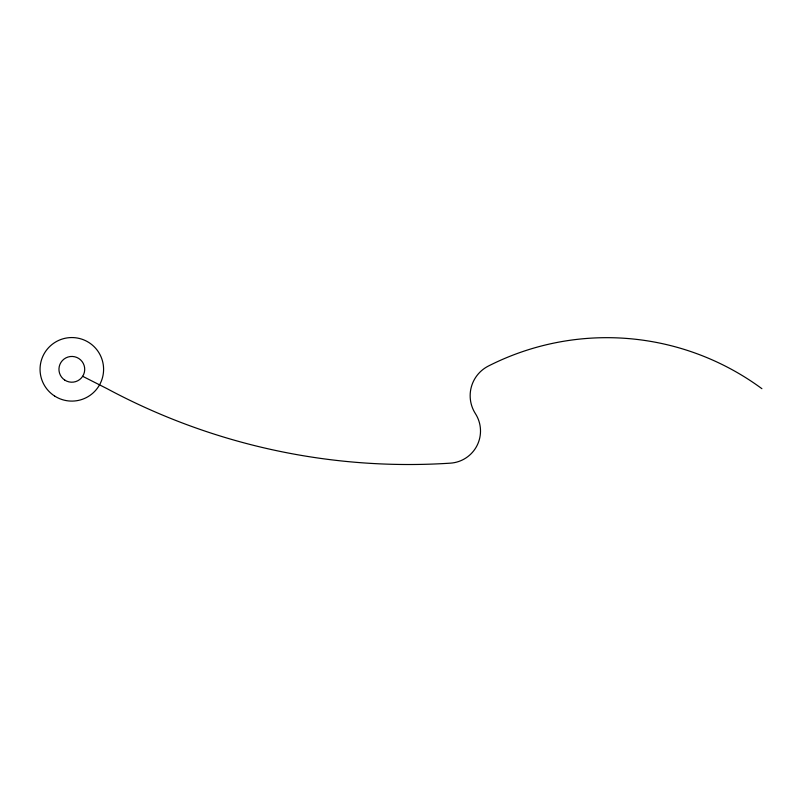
<?xml version="1.0" encoding="UTF-8"?>
<svg xmlns="http://www.w3.org/2000/svg" width="802" height="802" viewBox="0 0 802 802"><rect width="100%" height="100%" fill="white"/><g stroke="black" fill="none" stroke-linecap="round" stroke-linejoin="round"><path stroke-width="1.2" d="M82.666 376.298L107.107 388.689A638.051 638.051 0 0 0 450.403 463.155A32.2 32.2 0 0 0 475.416 413.652A33.253 33.253 0 0 1 488.338 366.073A261.292 261.292 0 0 1 761.9 388.689M64.862 380.168A12.892 12.892 0 0 0 84.701 369.943A12.892 12.892 0 0 0 65.924 357.872A12.892 12.892 0 0 0 64.862 380.168M54.646 396.048A31.759 31.759 0 0 0 103.558 370.845A31.759 31.759 0 0 0 57.273 341.091A31.759 31.759 0 0 0 54.646 396.048"/></g></svg>
